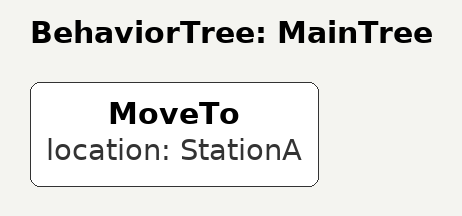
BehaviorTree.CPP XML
<root main_tree_to_execute="MainTree">
  <BehaviorTree ID="MainTree">
    <MoveTo location="StationA"/>
  </BehaviorTree>
</root>
